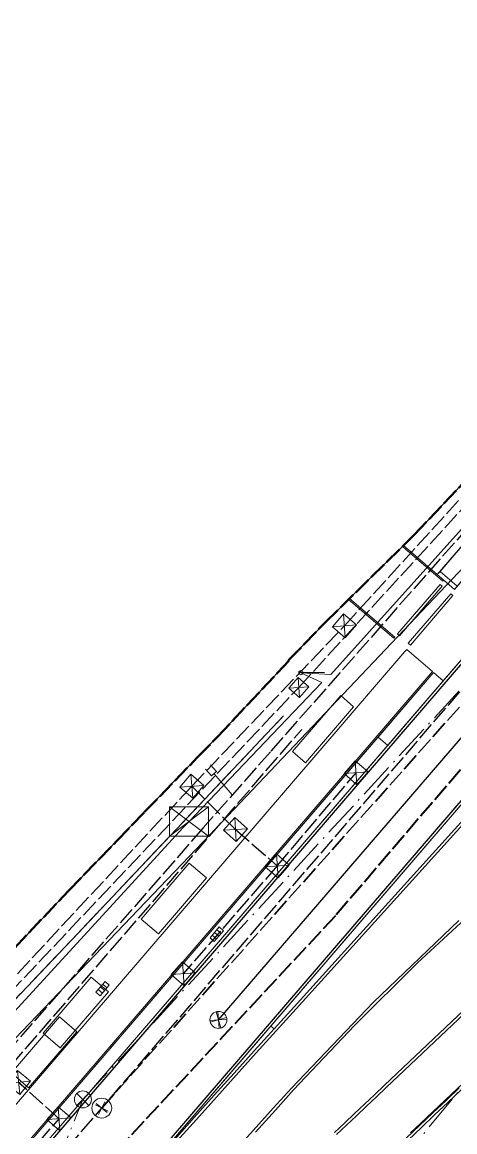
# Model space of a CAD drawing. Header units: metres. Extents: x 105014 to 106600, y 111320 to 118425.
# Drawn here: x 105607.7 to 105638.2, y 113739.4 to 113817.6 of the extents above; entities that cross this region are included whole.
import ezdxf

# ---------------------------------------------------------------- set-up
doc = ezdxf.new("R2010")
doc.units = ezdxf.units.M
doc.linetypes.add('DASHDOT', pattern=[3.556, 2.54, -0.508, 0, -0.508])
doc.linetypes.add('DASHED', pattern=[1.524, 1.27, -0.254])
for name, color, linetype, lineweight in [('00-BASE-LIMITE', 7, 'DASHED', 50), ('00-BASE-UE', 42, 'DASHED', 25), ('10-PAV-CALZADA-BRT', 12, 'CONTINUOUS', 30), ('10-PAV-CALZADA-MIXTA', 8, 'CONTINUOUS', 30), ('10-PAV-CICLORUTA', 76, 'CONTINUOUS', 18), ('10-PAV-SARDINEL', 252, 'CONTINUOUS', 13), ('20-EP-ZONA-DURA', 253, 'CONTINUOUS', 13), ('20-EP-ZONA-VERDE', 84, 'CONTINUOUS', 13), ('30-RED-ENEL-NODOS', 11, 'CONTINUOUS', 13), ('30-RED-ENEL-PROY', 1, 'DASHED', 25), ('30-RED-ETB-CAMARA', 151, 'CONTINUOUS', 13), ('30-RED-ETB-EXIST', 145, 'CONTINUOUS', 13), ('30-RED-MOVISTAR-CAMARA', 141, 'CONTINUOUS', 13), ('30-RED-MOVISTAR-PROY', 4, 'DASHED', 25), ('30-RED-VANTI-EXIST', 52, 'CONTINUOUS', 13), ('30-RED-VANTI-PROY', 2, 'DASHED', 25), ('30-RED-VANTI-RETIRO', 8, 'DASHDOT', 13), ('35-RH-ACUE-DOMICILIARIA', 152, 'CONTINUOUS', 9), ('35-RH-ACUE-MATRIZ-PJ', 150, 'DASHED', 40), ('35-RH-ACUE-MENOR-EXIST', 151, 'CONTINUOUS', 13), ('35-RH-ACUE-MENOR-PROY', 5, 'DASHED', 25), ('35-RH-PLUV-COLECTOR', 96, 'CONTINUOUS', 30), ('35-RH-PLUV-NODOS', 94, 'CONTINUOUS', 13), ('35-RH-PLUV-RETIRO', 8, 'DASHDOT', 13), ('35-RH-SUDS-ZONAS', 92, 'CONTINUOUS', 20), ('36-RH-SAN-COLECTOR-PROY', 6, 'DASHED', 35), ('36-RH-SAN-POZOS', 216, 'CONTINUOUS', 13)]:
    doc.layers.add(name, color=color, linetype=linetype, lineweight=lineweight)

# ---------------------------------------------------------------- blocks, each defined once
blk = doc.blocks.new('CAM_ETB_T_13')
for p, q in [((-1.375, -1.025), (1.375, 1.025)), ((-1.375, 1.025), (1.375, -1.025))]:
    blk.add_line(p, q)
blk.add_lwpolyline([(-1.375, -1.025), (1.375, -1.025), (1.375, 1.025), (-1.375, 1.025)], close=True)
blk = doc.blocks.new('POSTE')
blk.add_circle((0, 0), 0.15)
blk = doc.blocks.new('CAJA_ENEL')
for p, q in [((-0.6, -0.6), (0.6, 0.6)), ((-0.6, 0.6), (0.6, -0.6))]:
    blk.add_line(p, q)
blk.add_lwpolyline([(-0.6, -0.6), (0.6, -0.6), (0.6, 0.6), (-0.6, 0.6)], close=True)
blk = doc.blocks.new('CAM_MOV_CS_275')
for p, q in [((-0.5, -0.5), (0.5, 0.5)), ((-0.5, 0.5), (0.5, -0.5))]:
    blk.add_line(p, q)
blk.add_lwpolyline([(-0.5, -0.5), (0.5, -0.5), (0.5, 0.5), (-0.5, 0.5)], close=True)
blk = doc.blocks.new('POZO_SAN')
for p, q in [((-0.5, 0), (0.5, 0)), ((0, -0.5), (0, 0.5))]:
    blk.add_line(p, q)
blk.add_circle((0, 0), 0.7)
blk = doc.blocks.new('POZO_PLUV')
for p, q in [((-0.42, -0.42), (0.42, 0.42)), ((-0.42, 0.42), (0.42, -0.42))]:
    blk.add_line(p, q)
blk.add_circle((0, 0), 0.6)
blk = doc.blocks.new('SUMIDERO')
for p, q in [((-0.25, -0.2), (-0.25, 0.2)), ((0, -0.2), (0, 0.2)), ((0.25, -0.2), (0.25, 0.2))]:
    blk.add_line(p, q)
blk.add_lwpolyline([(-0.5, -0.2), (0.5, -0.2), (0.5, 0.2), (-0.5, 0.2)], close=True)

msp = doc.modelspace()

# ---------------------------------------------------------------- linework, layer by layer
at = {"layer": '00-BASE-LIMITE'}
msp.add_lwpolyline([(105607.1343, 113752.3505), (105610.9811, 113756.4057), (105614.3619, 113759.9131), (105616.3333, 113761.9609), (105620.0647, 113765.8139), (105621.4571, 113767.2517), (105625.6979, 113771.7649), (105626.4891, 113772.6021), (105626.4651, 113772.6465), (105629.0369, 113775.2885), (105635.3201, 113781.4819), (105639.4245, 113785.8287), (105642.1385, 113788.5503), (105643.6477, 113790.0637), (105644.2049, 113790.7357), (105646.7083, 113795.1715), (105651.1577, 113803.0557), (105654.3525, 113808.7099), (105655.5355, 113810.7943), (105658.1999, 113815.5277), (105659.9271, 113818.5963)], dxfattribs=at)
at = {"layer": '00-BASE-UE'}
msp.add_lwpolyline([(105607.1343, 113752.3505), (105610.9811, 113756.4057), (105614.3619, 113759.9131), (105616.3333, 113761.9609), (105620.0647, 113765.8139), (105621.4571, 113767.2517), (105625.6979, 113771.7649), (105626.4891, 113772.6021), (105626.4651, 113772.6465), (105629.0369, 113775.2885), (105635.3201, 113781.4819), (105639.4245, 113785.8287), (105642.1385, 113788.5503), (105643.6477, 113790.0637), (105644.2049, 113790.7357), (105646.7083, 113795.1715), (105651.1577, 113803.0557), (105654.3525, 113808.7099), (105655.5355, 113810.7943), (105658.1999, 113815.5277), (105659.9271, 113818.5963)], dxfattribs=at)
at = {"layer": '10-PAV-CALZADA-BRT'}
for points in [[(105618.5799, 113738.7407), (105619.9827, 113740.3071), (105621.3871, 113741.8707), (105622.7917, 113743.4305), (105624.1985, 113744.9897), (105625.6057, 113746.5471), (105627.0125, 113748.1035), (105652.4773, 113776.2703)], [(105629.8439, 113739.2309), (105630.5461, 113739.8969), (105631.2487, 113740.5623), (105631.9515, 113741.2275), (105632.6547, 113741.8925), (105633.3579, 113742.5575), (105663.9845, 113771.5151)], [(105666.3891, 113768.9719), (105635.7625, 113740.0143), (105635.0597, 113739.3497)], [(105638.4593, 113754.3139), (105632.4293, 113748.5503), (105626.6759, 113742.5105), (105625.3925, 113741.0883), (105623.9895, 113739.5303), (105622.5883, 113737.9703)]]:
    msp.add_lwpolyline(points, dxfattribs=at)
at = {"layer": '10-PAV-CALZADA-MIXTA'}
for points in [[(105604.5093, 113732.6565), (105608.8577, 113737.7249), (105645.8159, 113780.7215), (105648.4131, 113783.7487), (105649.6965, 113785.2529), (105651.8169, 113787.7655), (105653.4837, 113789.7739), (105655.4503, 113792.1965), (105657.1287, 113794.3231), (105658.9663, 113796.7311), (105660.5821, 113798.9343), (105662.2819, 113801.3617), (105663.7923, 113803.6353), (105666.9062, 113808.7752), (105669.7172, 113814.0867), (105670.5523, 113815.8223), (105671.2082, 113817.5543), (105671.5897, 113819.3666)], [(105650.5555, 113776.6475), (105613.5973, 113733.6509)], [(105634.8888, 113738.8378), (105635.825, 113739.7257), (105636.7619, 113740.6126), (105637.6989, 113741.5001), (105638.6357, 113742.3871)]]:
    msp.add_lwpolyline(points, dxfattribs=at)
at = {"layer": '10-PAV-CICLORUTA'}
msp.add_lwpolyline([(105636.6113, 113771.8541), (105607.9475, 113738.5069), (105606.8947, 113737.2821), (105605.8409, 113736.0553), (105604.7865, 113734.8263), (105603.7345, 113733.5981), (105602.6805, 113732.3645), (105601.6269, 113731.1277), (105600.5739, 113729.8877), (105599.5221, 113728.6437), (105598.5905, 113727.5369), (105596.7705, 113729.1013), (105597.6877, 113730.1913), (105598.7427, 113731.4391), (105599.7987, 113732.6827), (105600.8547, 113733.9223), (105601.9109, 113735.1581), (105602.9637, 113736.3875), (105604.0195, 113737.6181), (105605.0741, 113738.8459), (105606.1273, 113740.0713), (105634.6609, 113773.2669), (105634.7913, 113773.4185), (105636.6113, 113771.8541)], close=True, dxfattribs=at)
at = {"layer": '10-PAV-SARDINEL'}
for points in [[(105608.706, 113737.8553), (105645.6642, 113780.8518)], [(105645.8159, 113780.7215), (105608.8577, 113737.7249)], [(105613.5973, 113733.6509), (105650.5555, 113776.6475)], [(105650.7072, 113776.5172), (105613.749, 113733.5206)], [(105618.4308, 113738.874), (105619.8338, 113740.4406), (105621.2384, 113742.0044), (105622.6432, 113743.5644), (105624.0501, 113745.1238), (105625.4573, 113746.6812), (105626.8641, 113748.2376), (105652.3289, 113776.4044)], [(105652.4773, 113776.2703), (105627.0125, 113748.1035), (105625.6057, 113746.5471), (105624.1985, 113744.9897), (105622.7917, 113743.4305), (105621.3871, 113741.8707), (105619.9827, 113740.3071), (105618.5799, 113738.7407)], [(105635.0597, 113739.3497), (105635.7625, 113740.0143), (105666.3891, 113768.9719)], [(105638.4982, 113742.5324), (105637.5614, 113741.6453), (105636.6244, 113740.7578), (105635.6875, 113739.8709), (105634.7513, 113738.983)], [(105634.7513, 113738.983), (105635.6875, 113739.8709), (105636.6244, 113740.7578), (105637.5614, 113741.6453), (105638.4982, 113742.5324)], [(105638.6357, 113742.3871), (105637.6989, 113741.5001), (105636.7619, 113740.6126), (105635.825, 113739.7257), (105634.8888, 113738.8378)]]:
    msp.add_lwpolyline(points, dxfattribs=at)
at = {"layer": '20-EP-ZONA-DURA'}
for points in [[(105640.5315, 113782.8579), (105637.1421, 113778.9141), (105636.9466, 113778.6866), (105634.5631, 113780.7356), (105635.3201, 113781.4819), (105639.4245, 113785.8287)], [(105607.1343, 113752.3505), (105610.9811, 113756.4057), (105614.3619, 113759.9131), (105616.3333, 113761.9609), (105620.0647, 113765.8139), (105621.4571, 113767.2517), (105625.6979, 113771.7649), (105626.4891, 113772.6021), (105626.4651, 113772.6465), (105629.0369, 113775.2885), (105630.7041, 113776.9319), (105633.8813, 113774.2007), (105633.9465, 113774.2765), (105630.7756, 113777.0023), (105634.4915, 113780.6651), (105637.3361, 113778.2201), (105637.4012, 113778.2958), (105638.1595, 113777.6441), (105638.3552, 113777.8718)], [(105640.8862, 113775.2932), (105637.3697, 113771.2023), (105636.6871, 113771.7889), (105634.6822, 113769.4565), (105632.9563, 113767.4505), (105632.8919, 113767.3736), (105617.2271, 113749.1493), (105608.0233, 113738.4417)]]:
    msp.add_lwpolyline(points, dxfattribs=at)
for points in [[(105634.2937, 113774.3737), (105637.2923, 113777.8621), (105637.1405, 113777.9925), (105634.1421, 113774.5041), (105634.2937, 113774.3737)], [(105638.0505, 113777.2103), (105637.8989, 113777.3407), (105634.9003, 113773.8523), (105635.0521, 113773.7219), (105638.0505, 113777.2103)], [(105634.6609, 113773.2669), (105606.1273, 113740.0713), (105605.0741, 113738.8459), (105604.0195, 113737.6181), (105602.9637, 113736.3875), (105601.9109, 113735.1581), (105600.8547, 113733.9223), (105599.7987, 113732.6827), (105598.7427, 113731.4391), (105597.6877, 113730.1913), (105596.7705, 113729.1013), (105598.5905, 113727.5369), (105599.5221, 113728.6437), (105600.5739, 113729.8877), (105601.6269, 113731.1277), (105602.6805, 113732.3645), (105603.7345, 113733.5981), (105604.7865, 113734.8263), (105605.8409, 113736.0553), (105606.8947, 113737.2821), (105607.9475, 113738.5069), (105636.6113, 113771.8541), (105634.7913, 113773.4185), (105634.6609, 113773.2669)], [(105631.0543, 113769.3779), (105630.1443, 113770.1603), (105626.7545, 113766.2171), (105627.6647, 113765.4345), (105631.0543, 113769.3779)], [(105620.6901, 113757.3203), (105619.4767, 113758.3631), (105616.0873, 113754.4197), (105617.3005, 113753.3769), (105620.6901, 113757.3203)], [(105613.7919, 113749.2949), (105612.5671, 113750.3247), (105609.1779, 113746.3809), (105610.3909, 113745.3383), (105613.7919, 113749.2949)], [(105617.03, 113737.3037), (105616.121, 113736.2802), (105625.2297, 113746.8769), (105625.4573, 113746.6813), (105624.0501, 113745.1238), (105622.6432, 113743.5644), (105621.2384, 113742.0044), (105619.8338, 113740.4406), (105618.4308, 113738.874), (105617.03, 113737.3037)]]:
    msp.add_lwpolyline(points, close=True, dxfattribs=at)
at = {"layer": '20-EP-ZONA-VERDE'}
for points in [[(105641.7461, 113781.8165), (105638.1595, 113777.6441), (105637.4012, 113778.2958), (105636.9466, 113778.6866), (105640.5315, 113782.8579), (105641.7461, 113781.8165)], [(105636.9466, 113778.6866), (105637.4012, 113778.2958), (105637.3361, 113778.2201), (105634.4915, 113780.6651), (105634.5567, 113780.7411), (105636.9466, 113778.6866)], [(105637.2923, 113777.8621), (105634.2937, 113774.3737), (105634.1421, 113774.5041), (105637.1405, 113777.9925), (105637.2923, 113777.8621)], [(105633.9465, 113774.2765), (105633.8813, 113774.2007), (105630.7041, 113776.9319), (105630.7755, 113777.0023), (105633.9465, 113774.2765)], [(105638.0505, 113777.2103), (105635.0521, 113773.7219), (105634.9003, 113773.8523), (105637.8989, 113777.3407), (105638.0505, 113777.2103)], [(105637.3697, 113771.2023), (105608.7057, 113737.8551), (105607.6533, 113736.6305), (105606.5999, 113735.4043), (105605.5461, 113734.1759), (105604.4945, 113732.9479), (105603.4413, 113731.7155), (105602.3885, 113730.4799), (105601.3369, 113729.2411), (105600.2865, 113727.9989), (105599.3489, 113726.8849), (105598.6663, 113727.4717), (105599.5985, 113728.5793), (105600.6501, 113729.8229), (105601.7029, 113731.0631), (105602.7565, 113732.2997), (105603.8105, 113733.5331), (105604.8625, 113734.7613), (105605.9169, 113735.9903), (105606.9705, 113737.2169), (105608.0233, 113738.4417), (105636.6871, 113771.7889), (105637.3697, 113771.2023)], [(105631.0543, 113769.3779), (105627.6647, 113765.4345), (105626.7545, 113766.2171), (105630.1443, 113770.1603), (105631.0543, 113769.3779)], [(105620.6901, 113757.3203), (105617.3005, 113753.3769), (105616.0873, 113754.4197), (105619.4767, 113758.3631), (105620.6901, 113757.3203)], [(105613.7919, 113749.2949), (105610.3909, 113745.3383), (105609.1779, 113746.3809), (105612.5671, 113750.3247), (105613.7919, 113749.2949)]]:
    msp.add_lwpolyline(points, close=True, dxfattribs=at)
for points in [[(105652.3289, 113776.4045), (105626.8641, 113748.2375), (105625.4573, 113746.6813), (105625.2297, 113746.8769), (105650.7073, 113776.5171)], [(105663.8471, 113771.6605), (105633.2203, 113742.7029), (105632.5173, 113742.0379), (105631.8141, 113741.3729), (105631.1111, 113740.7077), (105630.4085, 113740.0421), (105629.7063, 113739.3761)], [(105624.1381, 113739.3965), (105625.5411, 113740.9545), (105626.8241, 113742.3763), (105631.1078, 113746.9263), (105635.5488, 113751.3229), (105640.1415, 113755.5608)]]:
    msp.add_lwpolyline(points, dxfattribs=at)
at = {"layer": '30-RED-ENEL-PROY'}
for points in [[(105630.4053, 113775.0789), (105647.2331, 113793.5381)], [(105619.6549, 113763.7735), (105630.4053, 113775.0789)], [(105625.6719, 113758.1647), (105631.2251, 113764.7279)], [(105598.0327, 113740.5189), (105619.6549, 113763.7735)], [(105619.6549, 113763.7735), (105622.7323, 113760.7301)], [(105622.7323, 113760.7301), (105625.6719, 113758.1647)], [(105625.6719, 113758.1647), (105619.0535, 113750.5621)], [(105610.3041, 113740.3515), (105607.4597, 113742.9103)], [(105604.8783, 113734.0661), (105610.3041, 113740.3515)]]:
    msp.add_lwpolyline(points, dxfattribs=at)
at = {"layer": '30-RED-ETB-EXIST'}
for points in [[(105627.342, 113771.776), (105629.44, 113771.658), (105648.942, 113793.319), (105649.434, 113794.01)], [(105619.463, 113761.288), (105619.882, 113761.713), (105628.804, 113771.09), (105627.342, 113771.776)], [(105627.342, 113771.776), (105627.252, 113771.784), (105629.002, 113771.787), (105627.342, 113771.776)], [(105606.38, 113747.024), (105619.043, 113760.863), (105619.463, 113761.288)]]:
    msp.add_lwpolyline(points, dxfattribs=at)
at = {"layer": '30-RED-MOVISTAR-PROY'}
for points in [[(105627.1895, 113770.7407), (105645.1757, 113790.3957)], [(105598.4167, 113740.3039), (105627.1895, 113770.7407)]]:
    msp.add_lwpolyline(points, dxfattribs=at)
at = {"layer": '30-RED-VANTI-EXIST'}
msp.add_lwpolyline([(105582.759, 113722.7682), (105592.1871, 113732.8885), (105600.7951, 113742.0307), (105611.2255, 113752.9865), (105620.5943, 113762.8875), (105626.1123, 113768.7307)], dxfattribs=at)
at = {"layer": '30-RED-VANTI-PROY'}
for points in [[(105583.4243, 113706.6041), (105586.8215, 113712.3143), (105587.7547, 113714.6325), (105598.9577, 113724.3955), (105656.2147, 113790.9971), (105664.4907, 113802.2521), (105671.1805, 113813.6245), (105681.2393, 113846.7487), (105682.6437, 113861.1821), (105686.1241, 113889.7663), (105686.4437, 113891.9799), (105686.6545, 113896.3845), (105688.4809, 113913.0949), (105689.2835, 113923.9021), (105690.0407, 113928.1947), (105690.1611, 113929.8803)], [(105582.759, 113722.7682), (105582.7735, 113722.7363), (105586.9977, 113721.0491), (105627.4017, 113767.7741)]]:
    msp.add_lwpolyline(points, dxfattribs=at)
at = {"layer": '30-RED-VANTI-RETIRO'}
msp.add_lwpolyline([(105582.759, 113722.7682), (105592.1871, 113732.8885), (105600.7951, 113742.0307), (105611.2255, 113752.9865), (105620.5943, 113762.8875), (105626.1123, 113768.7307)], dxfattribs=at)
at = {"layer": '35-RH-ACUE-DOMICILIARIA'}
for points in [[(105620.9708, 113765.2838), (105621.3955, 113764.805), (105621.0524, 113764.5006), (105620.6277, 113764.9794)], [(105621.224, 113764.6528), (105622.505, 113763.1602)]]:
    msp.add_lwpolyline(points, dxfattribs=at)
at = {"layer": '35-RH-ACUE-MATRIZ-PJ'}
msp.add_lwpolyline([(105697.8287, 113984.9241), (105696.0573, 113950.2069), (105693.0321, 113908.2907), (105688.6926, 113877.3888), (105685.1125, 113845.4534), (105684.0791, 113839.7835), (105682.6136, 113834.0328), (105681.6135, 113830.8334), (105678.2327, 113821.8919), (105673.2704, 113810.5282), (105671.5191, 113807.1561), (105668.874, 113802.6796), (105665.575, 113797.6684), (105658.3947, 113788.1043), (105629.7754, 113754.6465), (105611.2469, 113734.751), (105601.3153, 113723.1855), (105597.5168, 113718.6616), (105591.5028, 113710.4652), (105584.2576, 113714.5486), (105582.5302, 113711.598), (105580.9366, 113712.0232), (105573.79, 113714.76)], dxfattribs=at)
at = {"layer": '35-RH-ACUE-MENOR-EXIST'}
msp.add_lwpolyline([(105585.14, 113721.42), (105596.99, 113735.31), (105620.49, 113759.88), (105639.28, 113779.72), (105643.82, 113784.98), (105644.09, 113787.95), (105645.77, 113790.3), (105648.75, 113791.19), (105662.1, 113811.48), (105668.2, 113823.96), (105670.17, 113828.57)], dxfattribs=at)
at = {"layer": '35-RH-ACUE-MENOR-PROY'}
msp.add_lwpolyline([(105665.0694, 113818.875), (105653.5006, 113801.2317), (105648.3547, 113793.3839), (105641.1803, 113784.362), (105625.1899, 113766.2083), (105620.4576, 113760.8358), (105586.7508, 113722.2743), (105585.43, 113722.2723), (105584.1651, 113722.2703), (105579.63, 113724.2951), (105572.585, 113727.669), (105568.8226, 113728.6179), (105567.8792, 113729.0581), (105563.2647, 113731.2124)], dxfattribs=at)
at = {"layer": '35-RH-PLUV-COLECTOR'}
msp.add_lwpolyline([(105621.531, 113747.3134), (105655.6338, 113786.917)], dxfattribs=at)
msp.add_lwpolyline([(105621.531, 113747.3134), (105655.6338, 113786.917)], dxfattribs=at)
at = {"layer": '35-RH-PLUV-RETIRO'}
for points in [[(105611.9851, 113741.7106), (105652.6415, 113785.866), (105665.478, 113801.394), (105677.5372, 113830.1205)], [(105627.0832, 113728.4922), (105681.1818, 113794.1267)], [(105581.2967, 113665.5756), (105611.9851, 113741.7106)]]:
    msp.add_lwpolyline(points, dxfattribs=at)
at = {"layer": '35-RH-SUDS-ZONAS'}
for points in [[(105641.7461, 113781.8165), (105640.5314, 113782.8578), (105637.1421, 113778.9141), (105638.3552, 113777.8716), (105641.7461, 113781.8165)], [(105641.7461, 113781.8165), (105640.5314, 113782.8578), (105637.1421, 113778.9141), (105638.3552, 113777.8716), (105641.7461, 113781.8165)], [(105641.7461, 113781.8165), (105640.5314, 113782.8578), (105637.1421, 113778.9141), (105638.3552, 113777.8716), (105641.7461, 113781.8165)], [(105641.7461, 113781.8165), (105640.5314, 113782.8578), (105637.1421, 113778.9141), (105638.3552, 113777.8716), (105641.7461, 113781.8165)], [(105636.6871, 113771.7889), (105632.7761, 113767.2388), (105633.4586, 113766.6521), (105637.3697, 113771.2022), (105636.6871, 113771.7889)], [(105636.6871, 113771.7889), (105632.7761, 113767.2388), (105633.4586, 113766.6521), (105637.3697, 113771.2022), (105636.6871, 113771.7889)], [(105636.6871, 113771.7889), (105632.7761, 113767.2388), (105633.4586, 113766.6521), (105637.3697, 113771.2022), (105636.6871, 113771.7889)], [(105636.6871, 113771.7889), (105632.7761, 113767.2388), (105633.4586, 113766.6521), (105637.3697, 113771.2022), (105636.6871, 113771.7889)], [(105608.1604, 113742.5325), (105606.9473, 113743.575), (105610.3365, 113747.5187), (105611.5499, 113746.4758), (105608.1604, 113742.5325)]]:
    msp.add_lwpolyline(points, close=True, dxfattribs=at)
at = {"layer": '36-RH-SAN-COLECTOR-PROY'}
msp.add_lwpolyline([(105613.3133, 113741.1), (105653.2958, 113785.9306)], dxfattribs=at)

# ---------------------------------------------------------------- block references
at = {"layer": '30-RED-ENEL-NODOS'}
for p, rotation in [((105630.4053, 113775.0788), 49.2), ((105631.2251, 113764.7278), 48.7), ((105619.6548, 113763.7735), 49.4), ((105622.7323, 113760.7301), 48.6), ((105625.6718, 113758.1647), 49), ((105619.0534, 113750.5619), 49), ((105607.4597, 113742.9103), 50.3), ((105610.3041, 113740.3515), 49)]:
    msp.add_blockref('CAJA_ENEL', p, dxfattribs=dict(at, rotation=rotation))
at = {"layer": '30-RED-ETB-CAMARA'}
for name, p in [('POSTE', (105627.342, 113771.776)), ('CAM_ETB_T_13', (105619.463, 113761.288))]:
    msp.add_blockref(name, p, dxfattribs=at)
at = {"layer": '30-RED-MOVISTAR-CAMARA', "rotation": 48.7}
msp.add_blockref('CAM_MOV_CS_275', (105627.1894, 113770.7406), dxfattribs=at)
msp.add_blockref('CAM_MOV_CS_275', (105627.1894, 113770.7406), dxfattribs=at)
at = {"layer": '35-RH-PLUV-NODOS'}
for name, p, rotation in [('SUMIDERO', (105621.4176, 113753.3492), 229.2), ('SUMIDERO', (105621.4176, 113753.3492), 229.2), ('SUMIDERO', (105621.4176, 113753.3492), 229.2), ('SUMIDERO', (105613.3677, 113749.52), 229.2), ('SUMIDERO', (105613.3677, 113749.52), 229.2), ('SUMIDERO', (105613.3677, 113749.52), 229.2), ('POZO_PLUV', (105621.531, 113747.3134), 319.2), ('POZO_PLUV', (105621.531, 113747.3134), 319.2), ('POZO_PLUV', (105621.531, 113747.3134), 241), ('POZO_PLUV', (105621.531, 113747.3134), 241)]:
    msp.add_blockref(name, p, dxfattribs=dict(at, rotation=rotation))
msp.add_blockref('POZO_PLUV', (105611.9851, 113741.7106), dxfattribs=at)
at = {"layer": '36-RH-SAN-POZOS'}
for rotation in [321.4, 243]:
    msp.add_blockref('POZO_SAN', (105613.3133, 113741.1), dxfattribs=dict(at, rotation=rotation))

doc.saveas('drawing.dxf')
